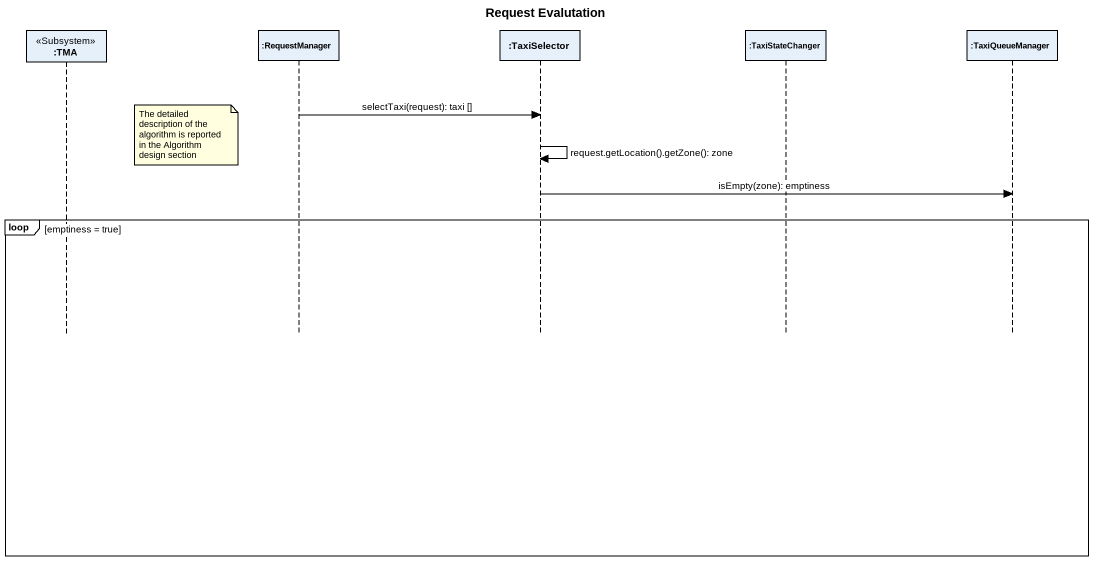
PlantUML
@startuml
title Request Evalutation
hide footbox
participant ":TMA" as TMA <<Subsystem>>
participant ":RequestManager" as RequestManager
participant ":TaxiSelector" as TaxiSelector
participant ":TaxiStateChanger" as TaxiStateChanger
participant ":TaxiQueueManager" as TaxiQueueManager

RequestManager -> TaxiSelector : selectTaxi(request): taxi []
note left of RequestManager : The detailed description of the algorithm is reported in the Algorithm design section
TaxiSelector -> TaxiSelector : request.getLocation().getZone(): zone
TaxiSelector -> TaxiQueueManager : isEmpty(zone): emptiness
loop emptiness = true
end
@enduml
